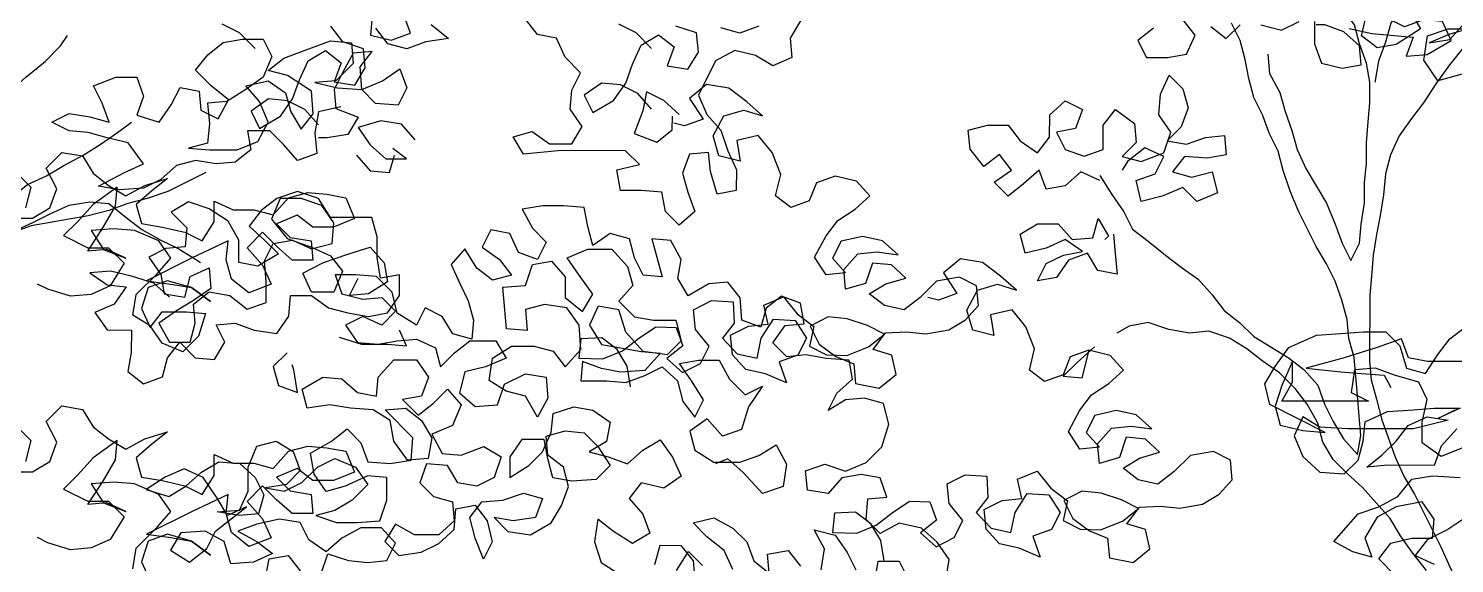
# Model space of a CAD drawing. Header units: inches. Extents: x 350994 to 353538, y 1581369 to 1583842.
# Drawn here: x 351496.306 to 351497.648, y 1583582.733 to 1583583.236 of the extents above; entities that cross this region are included whole.
import ezdxf

# ---------------------------------------------------------------- set-up
doc = ezdxf.new("R2010")
doc.units = ezdxf.units.IN
doc.header["$MEASUREMENT"] = 0
doc.linetypes.add('1', pattern=[0])
doc.layers.add('FOREST', color=96, linetype='Continuous')
doc.layers.add('TREE', color=81, linetype='1')

# ---------------------------------------------------------------- blocks, each defined once
blk = doc.blocks.new('TREE_4')
at = {"color": 94}
for points in [[(186.3, 8772.7), (215.2, 8743.7), (206.5, 8709)], [(174.6, 8691.7), (218, 8691.7), (246.9, 8709), (258.5, 8740.8), (241.2, 8775.5), (267.3, 8801.5), (301.9, 8795.7), (319.3, 8766.8), (345.3, 8746.5), (374.2, 8729.1), (406, 8746.4), (443.6, 8758), (417.5, 8737.7), (391.5, 8714.6), (400.1, 8682.8), (434.8, 8677), (472.4, 8668.3), (501.3, 8653.8), (521.6, 8685.6), (521.6, 8720.3), (553.4, 8705.8), (588.1, 8705.8), (619.9, 8697.1), (645.9, 8726), (677.8, 8734.6), (709.6, 8731.7), (741.4, 8725.9), (755.8, 8691.2), (721.1, 8676.8), (686.4, 8676.8), (660.4, 8697), (625.7, 8682.6), (648.8, 8659.5), (683.5, 8653.7), (686.3, 8621.9), (651.6, 8621.9), (625.6, 8645), (602.5, 8668.2), (576.5, 8642.2), (602.5, 8613.3), (616.9, 8581.4), (579.3, 8567), (550.4, 8590.2), (541.8, 8622), (544.7, 8653.8), (483.9, 8624.9), (408.7, 8587.4), (449.2, 8581.6), (483.9, 8575.8), (515.7, 8552.6), (483.9, 8575.8), (443.4, 8587.4), (411.6, 8575.8), (400, 8541.2), (414.4, 8509.3), (434.7, 8535.3), (475.2, 8535.3), (507, 8532.4), (495.4, 8494.8), (469.3, 8468.8), (434.7, 8483.3), (414.4, 8512.2), (385.6, 8529.6), (391.4, 8564.3), (426.1, 8599), (449.2, 8625), (429, 8653.9), (388.6, 8671.3), (353.9, 8674.2), (316.3, 8671.3), (336.5, 8639.5), (374.1, 8625), (342.3, 8639.5), (310.5, 8636.7), (336.5, 8677.1), (356.8, 8711.8), (359.7, 8743.6), (319.2, 8714.7), (293.2, 8685.8), (270, 8662.7), (310.5, 8642.4), (345.2, 8642.4), (371.2, 8616.4), (348, 8578.8), (316.2, 8564.4), (281.5, 8561.5), (243.9, 8573.1), (226.6, 8581.8)], [(186.3, 8349.5), (215.2, 8320.5), (206.5, 8285.8)], [(174.6, 8268.5), (218, 8268.5), (246.9, 8285.8), (258.5, 8317.6), (241.2, 8352.3), (267.3, 8378.3), (301.9, 8372.5), (319.3, 8343.6), (345.3, 8323.3), (374.2, 8305.9), (406, 8323.2), (443.6, 8334.8), (417.5, 8314.6), (391.5, 8291.5), (400.1, 8259.6), (434.8, 8253.8), (472.4, 8245.1), (501.3, 8230.6), (521.6, 8262.4), (521.6, 8297.1), (553.4, 8282.6), (588.1, 8282.6), (619.9, 8273.9), (645.9, 8302.8), (677.8, 8311.4), (709.6, 8308.5), (741.4, 8302.7), (755.8, 8268), (721.1, 8253.6), (686.4, 8253.6), (660.4, 8273.9), (625.7, 8259.4), (648.8, 8236.3), (683.5, 8230.5), (686.3, 8198.7), (651.6, 8198.7), (625.6, 8221.8), (602.5, 8245), (576.5, 8219), (602.5, 8190.1), (616.9, 8158.2), (579.3, 8143.8), (550.4, 8167), (541.8, 8198.8), (544.7, 8230.6), (483.9, 8201.7), (408.7, 8164.2), (449.2, 8158.4), (483.9, 8152.6), (515.7, 8129.4), (483.9, 8152.6), (443.4, 8164.2), (411.6, 8152.6), (400, 8118), (414.4, 8086.1)], [(385.6, 8106.4), (391.4, 8141.1), (426.1, 8175.8), (449.2, 8201.8), (429, 8230.7), (388.6, 8248.1), (353.9, 8251), (316.3, 8248.1), (336.5, 8216.3), (374.1, 8201.8), (342.3, 8216.3), (310.5, 8213.5), (336.5, 8253.9), (356.8, 8288.6), (359.7, 8320.4), (319.2, 8291.5), (293.2, 8262.6), (270, 8239.5), (310.5, 8219.2), (345.2, 8219.2), (371.2, 8193.2), (348, 8155.6), (316.2, 8141.2), (281.5, 8138.3), (243.9, 8149.9), (226.6, 8158.6)], [(1293.8, 8103.3), (1314.1, 8135.1), (1337.2, 8111.9)], [(-1729.5, 7412.6), (-1744, 7372.1), (-1787.4, 7377.9), (-1845.2, 7389.6), (-1877, 7386.7), (-1853.9, 7357.8), (-1885.7, 7328.9), (-1920.4, 7317.3), (-1960.9, 7305.8), (-1984, 7340.5), (-1978.2, 7381), (-1943.5, 7392.5), (-1908.8, 7392.5), (-1940.6, 7383.9), (-1975.3, 7369.4), (-1940.6, 7375.2), (-1917.5, 7401.2)], [(-2010, 7427.3), (-1989.8, 7392.6), (-2030.3, 7366.6), (-2062.1, 7360.8), (-2088.1, 7381.1), (-2079.4, 7418.7)], [(647.8, 6884.7), (668, 6910.7), (679.6, 6942.5), (697, 6971.4), (717.3, 7000.2), (734.7, 7029.1), (778.1, 7115.8), (801.3, 7150.5), (818.6, 7179.4), (850.5, 7196.7), (882.3, 7211.2), (911.2, 7225.6), (940.1, 7242.9), (966.2, 7266), (989.3, 7289.1), (1015.4, 7312.2), (1047.2, 7338.2), (1073.2, 7364.2), (1084.8, 7381.6)], [(1541.5, 7262.6), (1503.9, 7254), (1498.1, 7219.3), (1501, 7184.6), (1469.2, 7173), (1446.1, 7199.1), (1423, 7222.2), (1385.4, 7222.3), (1391.1, 7190.5), (1365.1, 7170.2), (1333.3, 7167.4), (1298.6, 7173.2), (1266.8, 7164.5), (1240.7, 7141.4), (1211.8, 7127), (1171.3, 7124.2), (1136.6, 7130), (1180, 7153.1), (1211.8, 7167.5), (1185.9, 7202.2), (1151.2, 7210.9), (1119.4, 7219.6), (1087.6, 7222.5), (1058.7, 7237), (1087.6, 7251.4), (1122.3, 7245.6), (1154.1, 7236.9), (1142.5, 7268.7), (1128.1, 7297.7), (1165.7, 7312.1), (1200.4, 7312.1), (1211.9, 7280.2), (1200.4, 7248.5), (1237.9, 7236.9), (1258.2, 7265.8), (1272.7, 7294.6), (1304.5, 7288.8), (1307.3, 7257), (1336.2, 7242.5), (1353.6, 7274.3), (1324.7, 7297.5), (1298.7, 7323.5), (1319, 7349.5), (1345, 7369.8), (1376.8, 7375.5), (1411.5, 7375.5), (1426, 7346.6), (1411.5, 7311.9), (1382.5, 7291.7), (1350.7, 7271.4), (1318.9, 7268.6), (1321.8, 7233.9), (1318.9, 7202.1), (1287, 7193.4), (1321.7, 7190.5), (1368, 7190.5), (1402.7, 7204.9), (1420.1, 7236.7), (1405.7, 7271.4), (1382.6, 7297.4), (1420.1, 7306.1), (1449, 7285.8), (1457.7, 7254), (1475, 7225.1), (1495.3, 7251.1), (1492.4, 7288.7), (1452, 7314.7), (1420.2, 7323.4), (1446.2, 7343.6), (1492.5, 7360.9), (1524.3, 7372.5), (1559, 7369.6), (1561.8, 7334.9), (1532.9, 7306), (1498.2, 7303.1), (1535.8, 7294.4), (1576.3, 7291.5), (1611, 7305.9), (1639.9, 7326.1), (1651.4, 7294.3), (1637, 7265.4), (1599.4, 7268.3), (1576.3, 7291.5), (1573.4, 7329.1), (1593.7, 7355.1), (1561.9, 7352.2), (1544.5, 7320.4), (1530, 7291.5), (1532.9, 7259.7), (1570.4, 7245.2), (1553.1, 7216.3), (1518.4, 7210.6), (1503.9, 7210.6)], [(1315.9, 7152.9), (1252.3, 7121.2), (1217.6, 7109.7), (1185.8, 7101), (1153.9, 7089.5), (1119.2, 7080.8), (1023.8, 7063.6), (992, 7052), (960.2, 7046.3), (966, 7081), (989.2, 7109.9), (1018.1, 7133), (1049.9, 7147.4), (1078.8, 7164.7), (1110.7, 7182), (1139.6, 7199.4), (1168.5, 7219.6), (1191.7, 7236.9)], [(1665.8, 7207.6), (1642.7, 7233.6), (1608, 7239.4), (1570.4, 7227.9), (1590.6, 7198.9), (1616.6, 7175.8), (1651.3, 7175.8), (1628.2, 7193.1)], [(1567.5, 7181.6), (1590.6, 7155.6), (1622.4, 7152.7), (1631.1, 7181.6)], [(994.9, 7054.9), (1026.7, 7069.4), (1055.6, 7083.8), (1087.5, 7098.2), (1122.2, 7104), (1154, 7101), (1182.9, 7077.9), (1208.9, 7057.6), (1240.6, 7040.2), (1269.5, 7025.8), (1298.4, 7008.4), (1307.1, 7002.6)], [(1255, 6944.8), (1229, 6968), (1191.4, 6979.6), (1156.7, 6988.3), (1122, 6985.4), (1150.9, 6965.2), (1182.7, 6962.2), (1162.5, 6933.3), (1130.7, 6918.9), (1150.9, 6890), (1191.4, 6889.9), (1191.3, 6852.4), (1185.5, 6820.6), (1211.5, 6800.3), (1243.3, 6811.8), (1252, 6843.6), (1272.3, 6869.6), (1298.3, 6843.6), (1330.1, 6840.7), (1347.5, 6869.6), (1333, 6898.5), (1364.8, 6901.3), (1396.6, 6889.8), (1434.2, 6883.9), (1454.5, 6912.8), (1457.4, 6947.5), (1492.1, 6947.5), (1521, 6927.2), (1552.8, 6918.5), (1587.5, 6912.7), (1619.3, 6918.5), (1639.6, 6947.4), (1639.6, 6982.1), (1607.8, 6976.3), (1602, 7011), (1602.1, 7045.7), (1593.4, 7077.5), (1524, 7077.6), (1503.8, 7109.4), (1469.1, 7121), (1434.4, 7109.5), (1408.4, 7089.2), (1388.1, 7063.2), (1414.1, 7040.1), (1437.2, 7016.9), (1402.5, 6996.7), (1370.7, 7002.5), (1370.8, 7040.1), (1353.4, 7071.9), (1321.6, 7092.2), (1287, 7103.8), (1258, 7086.5), (1284, 7060.4), (1281.1, 7028.6), (1249.3, 7025.8), (1220.4, 7011.4), (1240.6, 6982.4), (1246.3, 6950.6), (1281, 6944.8), (1289.7, 6979.5), (1321.6, 6993.9), (1324.4, 6959.2), (1295.5, 6939), (1266.6, 6921.7), (1237.6, 6901.5), (1254.9, 6869.6), (1289.6, 6869.6), (1298.3, 6901.4), (1295.5, 6933.2), (1321.5, 6953.4), (1356.2, 6947.6), (1385.1, 6924.5), (1416.9, 6936), (1416.9, 6970.7), (1414.1, 7005.4), (1428.6, 7034.3), (1460.4, 7040), (1492.2, 7025.6), (1526.9, 7034.2), (1529.8, 7068.9), (1509.6, 7097.8), (1474.9, 7109.4), (1440.2, 7109.5), (1425.7, 7074.8), (1451.7, 7042.9), (1492.2, 7028.4), (1524, 7014), (1544.2, 6987.9), (1529.7, 6953.2), (1492.1, 6953.3), (1477.7, 6985.1), (1512.4, 7002.4), (1552.9, 7016.8), (1590.5, 7028.4), (1613.6, 7002.3), (1619.3, 6970.5), (1587.5, 6950.3), (1555.7, 6947.4), (1570.2, 6976.3)], [(1415.6, 6476.1), (1421.4, 6507.9), (1453.2, 6513.7), (1473.4, 6487.6)], [(1508.1, 6481.8), (1519.7, 6516.5), (1554.4, 6504.9), (1586.2, 6502), (1618, 6504.9), (1632.5, 6533.8), (1609.4, 6559.8), (1574.7, 6559.8), (1542.9, 6542.5), (1516.8, 6519.4), (1487.9, 6539.7), (1473.5, 6568.6), (1438.8, 6574.4), (1401.2, 6565.8), (1369.4, 6554.2), (1401.2, 6536.9), (1427.2, 6516.6), (1395.4, 6502.2), (1357.8, 6499.3), (1346.2, 6536.9), (1314.5, 6554.3), (1274, 6551.4), (1256.6, 6522.5), (1288.4, 6502.3), (1317.3, 6525.4), (1331.8, 6554.3), (1383.9, 6594.7), (1352.1, 6580.3), (1334.7, 6609.2), (1311.6, 6643.9), (1279.9, 6658.4), (1248, 6644), (1216.2, 6623.8), (1253.8, 6612.2), (1282.7, 6629.5), (1308.8, 6652.6), (1337.7, 6669.9), (1372.4, 6667), (1398.4, 6643.8), (1412.8, 6614.9), (1404.1, 6583.1), (1372.3, 6580.3), (1334.7, 6586.1), (1372.3, 6588.9), (1386.8, 6620.7), (1386.8, 6661.2), (1401.3, 6695.9), (1433.1, 6704.5), (1462, 6687.2), (1473.6, 6655.3), (1450.4, 6632.2), (1415.7, 6626.5), (1447.5, 6620.7), (1476.4, 6635.1), (1502.5, 6661.1), (1531.4, 6675.5), (1566.1, 6661), (1586.3, 6632.1), (1560.3, 6606.1), (1531.3, 6588.8), (1499.5, 6580.1), (1534.2, 6568.6), (1568.9, 6568.5), (1606.5, 6571.4), (1618.1, 6606.1), (1618.1, 6643.6), (1586.3, 6646.6), (1548.7, 6629.3), (1516.9, 6620.6), (1496.7, 6649.5), (1490.9, 6684.2), (1525.7, 6704.4), (1551.7, 6724.7), (1574.8, 6701.5), (1586.3, 6669.7), (1623.9, 6666.8), (1658.6, 6672.5), (1661.6, 6710.1), (1615.3, 6756.4), (1650, 6759.3), (1676, 6739), (1693.4, 6710.1), (1687.5, 6675.4), (1652.8, 6672.5), (1629.7, 6704.4), (1624, 6739.1), (1595.1, 6756.4), (1557.5, 6759.4), (1522.8, 6765.2), (1485.2, 6759.4), (1476.6, 6791.2), (1511.3, 6811.4), (1543.1, 6808.5), (1569.1, 6785.4), (1600.9, 6779.6), (1603.8, 6811.4), (1629.9, 6840.2), (1667.5, 6840.2), (1687.7, 6811.3), (1676.1, 6779.5), (1644.3, 6773.7), (1670.3, 6747.7), (1696.3, 6767.9), (1719.5, 6791), (1742.6, 6765), (1728.1, 6730.3), (1693.4, 6715.9), (1710.7, 6684), (1742.5, 6681.1), (1780.1, 6695.5), (1809, 6678.2), (1797.4, 6643.5), (1768.5, 6629.1), (1736.7, 6634.9), (1719.3, 6663.8), (1684.6, 6666.7), (1673.1, 6634.9), (1696.2, 6611.8), (1728, 6603.1), (1730.8, 6571.3), (1704.8, 6548.2), (1664.3, 6548.2), (1632.5, 6565.6), (1615.1, 6536.7), (1638.2, 6513.5), (1675.8, 6519.3), (1704.8, 6533.7), (1730.8, 6556.8), (1733.7, 6591.5), (1765.5, 6597.3), (1785.8, 6571.2), (1794.4, 6536.5), (1779.9, 6507.6), (1765.5, 6542.3), (1756.8, 6577), (1777.1, 6603), (1811.8, 6605.9), (1846.5, 6617.4), (1878.3, 6608.7), (1866.7, 6576.9), (1829.1, 6571.2), (1797.3, 6577), (1820.4, 6553.8), (1858, 6548), (1892.7, 6568.2), (1910.1, 6597.1), (1921.7, 6628.9), (1913.1, 6660.7), (1887.1, 6681), (1884.2, 6712.8), (1916, 6721.4), (1947.8, 6718.5), (1970.9, 6695.4), (1991.1, 6663.5), (1968, 6640.4), (1927.5, 6637.6), (1895.7, 6643.4), (1887, 6675.2), (1881.3, 6707), (1843.7, 6707), (1823.4, 6678.2), (1823.4, 6643.5), (1855.2, 6663.7), (1878.4, 6686.8), (1892.9, 6718.6), (1895.8, 6750.4), (1930.5, 6761.9), (1962.3, 6756.1), (1991.2, 6735.8), (1985.4, 6704), (1956.4, 6686.7), (1988.2, 6678), (2020, 6666.4), (2046.1, 6689.5), (2075, 6706.8), (2095.2, 6677.9), (2109.7, 6646.1), (2080.7, 6625.9), (2043.1, 6634.6), (2022.9, 6608.6), (2046, 6582.5), (2057.5, 6550.7), (2028.6, 6533.4), (1996.8, 6553.7), (1970.8, 6573.9), (1965, 6536.4), (1976.5, 6501.6), (2008.3, 6481.4)], [(2066.1, 6498.7), (2074.8, 6530.5), (2109.5, 6530.4), (2129.8, 6504.4), (2132.6, 6472.6)], [(2196.2, 6489.9), (2181.8, 6521.7), (2152.9, 6544.9), (2129.8, 6568), (2164.5, 6576.6), (2196.3, 6559.3), (2219.4, 6536.1), (2231, 6504.3), (2257, 6484), (2254.1, 6515.8), (2288.8, 6521.6), (2309, 6495.6)], [(2343.7, 6489.7), (2349.5, 6524.4), (2332.2, 6556.3), (2366.9, 6547.5), (2387.1, 6518.6), (2401.5, 6489.7)], [(2433.3, 6469.4), (2439.1, 6504.1), (2473.8, 6504.1), (2488.3, 6475.2)], [(2551.9, 6472.2), (2557.7, 6506.9), (2537.5, 6535.8), (2511.5, 6559), (2473.9, 6567.7), (2442.1, 6550.4), (2419, 6573.5), (2421.9, 6608.2), (2453.7, 6611.1), (2442.1, 6642.9), (2410.3, 6648.7), (2378.5, 6643), (2355.4, 6617), (2320.7, 6622.8), (2317.8, 6654.6), (2349.6, 6666.1), (2384.3, 6654.5), (2419, 6668.9), (2445.1, 6694.9), (2456.7, 6732.5), (2448, 6767.2), (2416.2, 6775.9), (2384.4, 6773.1), (2355.5, 6755.7), (2370, 6784.6), (2396, 6807.7), (2390.3, 6839.5), (2352.7, 6842.5), (2318, 6848.3), (2286.2, 6845.4), (2263.1, 6868.6), (2283.4, 6897.5), (2315.2, 6900.3), (2309.4, 6935), (2277.6, 6946.6), (2251.6, 6926.4), (2242.9, 6894.6), (2211.1, 6906.2), (2208.2, 6943.8), (2188, 6969.8), (2156.2, 6967), (2121.5, 6946.8), (2104.2, 6975.7), (2110, 7007.5), (2092.7, 7039.3), (2060.9, 7042.2), (2078.2, 6978.6), (2046.3, 6981.5), (2031.9, 7010.5), (2023.3, 7042.3), (1991.5, 7051), (1962.5, 7030.8), (1953.9, 7062.6), (1948.1, 7094.4), (1913.5, 7097.3), (1878.8, 7097.3), (1844.1, 7091.6), (1861.4, 7059.8), (1884.5, 7036.6), (1870, 7007.7), (1838.2, 7019.3), (1823.8, 7051.1), (1792, 7056.9), (1777.5, 7028), (1806.4, 7007.8), (1826.6, 6981.7), (1794.8, 6973.1), (1768.8, 6993.4), (1748.6, 7025.2), (1725.4, 6999.2), (1739.9, 6967.4), (1754.3, 6938.4), (1762.9, 6906.6), (1760, 6874.8), (1728.2, 6883.5), (1710.9, 6912.5), (1682, 6926.9), (1667.5, 6898), (1635.7, 6918.3), (1627.1, 6953), (1601.1, 6979.1), (1566.4, 6982), (1531.7, 6982), (1543.2, 6950.2), (1577.9, 6941.5), (1609.7, 6944.4), (1632.8, 6921.2), (1609.7, 6898.1), (1577.9, 6912.6), (1549, 6898.1), (1569.2, 6869.2), (1603.9, 6866.3), (1635.7, 6872), (1667.5, 6874.9), (1699.3, 6860.4), (1707.9, 6828.6), (1731.1, 6851.7), (1757.1, 6871.9), (1800.5, 6871.9), (1817.8, 6843), (1783.1, 6828.5), (1748.4, 6819.9), (1739.7, 6785.2), (1765.7, 6762.1), (1803.3, 6764.9), (1814.9, 6799.6), (1849.6, 6816.9), (1884.3, 6811.1), (1887.1, 6776.4), (1869.8, 6744.6), (1849.6, 6779.3), (1817.8, 6788), (1788.9, 6805.4), (1794.7, 6843), (1826.5, 6863.2), (1864.1, 6863.2), (1895.9, 6854.5), (1916.1, 6828.4), (1942.1, 6857.3), (1939.3, 6897.8), (1919.1, 6926.7), (1881.5, 6932.5), (1849.7, 6923.9), (1852.5, 6889.2), (1817.9, 6892.1), (1815, 6929.7), (1812.1, 6961.5), (1849.7, 6964.4), (1861.3, 6999.1), (1893.1, 7004.8), (1916.2, 6978.8), (1916.2, 6944.1), (1945.1, 6920.9), (1962.5, 6949.8), (1939.4, 6981.6), (1919.2, 7010.6), (1953.9, 7025), (1994.3, 7025), (2020.3, 6996), (2029, 6964.2), (2005.8, 6938.2), (2031.8, 6912.2), (2063.6, 6906.3), (2101.2, 6906.3), (2109.9, 6871.6), (2086.7, 6848.5), (2046.2, 6854.3), (2017.3, 6886.2), (2005.8, 6923.7), (1971.1, 6929.6), (1956.6, 6897.8), (1976.9, 6865.9), (2008.7, 6860.1), (2043.3, 6854.3), (2075.1, 6851.4), (2049.1, 6822.5), (2008.6, 6819.7), (1976.8, 6825.5), (1945, 6837.1), (1942.1, 6805.3), (1985.5, 6805.2), (2017.3, 6802.3), (2049.1, 6813.8), (2078, 6828.3), (2104, 6805.1), (2112.7, 6770.4), (2132.9, 6744.4), (2147.4, 6773.3), (2127.1, 6805.1), (2106.9, 6834), (2138.7, 6839.8), (2173.4, 6839.7), (2190.8, 6807.9), (2216.8, 6781.9), (2245.7, 6796.3), (2222.5, 6761.6), (2210.9, 6724.1), (2179.1, 6712.5), (2153.1, 6741.5), (2124.2, 6721.2), (2132.8, 6689.4), (2164.6, 6669.2), (2208, 6669.1), (2239.8, 6680.7), (2268.7, 6698), (2286, 6666.2), (2280.2, 6628.6), (2245.5, 6617.1), (2213.7, 6651.8), (2187.7, 6674.9), (2167.5, 6666.3)], [(-1909.2, 6580.1), (-1943.9, 6557), (-1978.6, 6539.7), (-1998.9, 6513.7), (-1967.1, 6499.2)], [(-2033.6, 6481.9), (-2059.6, 6508), (-2039.3, 6534), (-2004.6, 6542.6), (-1969.9, 6542.6), (-1967, 6574.4), (-1987.2, 6603.3), (-2030.6, 6594.7), (-2062.4, 6577.4), (-2082.7, 6542.7), (-2071.1, 6510.9), (-2102.9, 6519.6), (-2134.7, 6537), (-2094.2, 6583.2), (-2059.5, 6594.7), (-2027.7, 6612), (-2004.5, 6640.9), (-1969.8, 6646.7), (-1923.6, 6643.8)], [(-1929.3, 6724.7), (-1955.3, 6695.8), (-1966.9, 6664), (-2045, 6664.1), (-2079.7, 6661.2), (-2053.6, 6681.5), (-2030.5, 6704.6), (-2010.2, 6730.6), (-1978.4, 6745), (-1943.7, 6739.2), (-2001.6, 6724.8), (-2111.4, 6724.9), (-2157.7, 6727.8), (-2186.6, 6745.2), (-2201.1, 6713.4), (-2186.6, 6678.7), (-2157.8, 6652.6), (-2117.3, 6649.7), (-2094.1, 6672.8), (-2085.4, 6704.6), (-2082.5, 6736.4), (-2044.9, 6753.7), (-2001.5, 6756.6), (-1966.8, 6759.4), (-1923.5, 6759.4), (-1961.1, 6742.1), (-1932.1, 6756.5)], [(-1920.6, 6692.9), (-1955.3, 6678.5), (-1987.1, 6701.6), (-1987.1, 6736.3), (-1978.4, 6773.9), (-1992.8, 6802.8), (-2033.3, 6814.4), (-2065.1, 6826), (-2099.8, 6823.2), (-2105.6, 6785.6), (-2076.7, 6771.1), (-2221.3, 6771.2), (-2203.9, 6803), (-2203.8, 6837.7), (-2221.2, 6797.3), (-2232.8, 6762.6), (-2224.2, 6730.8), (-2186.6, 6722.1), (-2149, 6719.1), (-2241.5, 6765.5), (-2250.1, 6800.2), (-2232.8, 6829.1), (-2209.6, 6860.9), (-2163.3, 6881.1), (-2122.9, 6883.9), (-2085.3, 6886.8), (-2047.7, 6886.7), (-2024.6, 6863.6), (-2013, 6826), (-1981.2, 6817.3), (-1961, 6849.1), (-1940.7, 6875.1), (-1914.7, 6895.3)], [(-1903.2, 6837.4), (-1978.3, 6837.5), (-2010.1, 6843.3), (-2021.7, 6875.1), (-2062.2, 6860.7), (-2117.1, 6843.4), (-2180.7, 6826.1), (-2122.9, 6820.3), (-2088.2, 6817.4), (-2050.6, 6814.5), (-2039.1, 6794.2)], [(1538.3, 6878.1), (1575.9, 6866.5), (1619.2, 6866.4), (1651, 6863.5), (1639.5, 6889.5)], [(1451.5, 6852.1), (1428.4, 6829), (1437, 6797.2), (1468.8, 6785.6), (1463.1, 6823.2), (1460.2, 6831.9)], [(-2320, 5744.7), (-2346, 5770.7), (-2374.9, 5785.2)], [(-1657.6, 5744.7), (-1683.6, 5770.7), (-1712.5, 5785.2)], [(-1657.7, 5643.5), (-1680.8, 5669.6), (-1709.7, 5684), (-1741.5, 5687), (-1770.5, 5666.7), (-1756, 5637.8), (-1721.3, 5658), (-1701, 5686.9), (-1689.5, 5718.7), (-1675, 5750.5), (-1646, 5767.8), (-1620, 5747.6), (-1631.6, 5715.8), (-1596.9, 5710), (-1579.6, 5738.8), (-1582.4, 5770.7), (-1617.1, 5782.3)], [(-1478.3, 5782.1), (-1510.1, 5770.6), (-1541.9, 5779.3)], [(-2214.1, 5617.1), (-2237.2, 5643.1), (-2266.1, 5657.6), (-2297.9, 5660.5), (-2326.8, 5640.3), (-2312.4, 5611.4), (-2277.7, 5631.6), (-2257.4, 5660.5), (-2245.8, 5692.3), (-2231.3, 5724.1), (-2202.4, 5741.4), (-2176.4, 5721.1), (-2188, 5689.3), (-2153.3, 5683.5), (-2135.9, 5712.4), (-2138.8, 5744.2), (-2173.5, 5755.8), (-2193.7, 5781.8)], [(-2124.3, 5799.1), (-2127.2, 5767.3), (-2092.5, 5758.6), (-2060.7, 5770.2), (-2072.2, 5802)], [(-2026, 5784.6), (-1997.1, 5761.4), (-2034.7, 5755.7), (-2066.5, 5744.1), (-2098.3, 5752.8), (-2118.5, 5778.9)], [(-819.1, 5778.6), (-845.2, 5758.4), (-830.7, 5729.5), (-796, 5729.5), (-764.2, 5735.2), (-749.7, 5767), (-770, 5793)], [(-723.7, 5781.4), (-697.7, 5761.2), (-674.5, 5784.3)], [(-639.9, 5784.3), (-605.2, 5775.5), (-576.2, 5790)], [(-1408.9, 5790.7), (-1426.3, 5761.8), (-1423.4, 5730), (-1455.3, 5715.6), (-1484.2, 5733), (-1518.8, 5741.7), (-1550.7, 5724.4), (-1579.6, 5666.6), (-1565.2, 5634.7), (-1542.1, 5608.7), (-1530.6, 5574), (-1516.1, 5542.2), (-1516.2, 5507.5), (-1548, 5501.7), (-1559.5, 5539.3), (-1562.4, 5571.1), (-1594.2, 5568.3), (-1605.8, 5536.5), (-1597.1, 5504.7), (-1585.6, 5472.9), (-1611.6, 5449.7), (-1634.7, 5472.9), (-1640.5, 5504.7), (-1675.2, 5507.6), (-1709.9, 5507.7), (-1715.6, 5542.4), (-1678, 5551), (-1701.2, 5574.2), (-1808.1, 5574.3), (-1871.7, 5568.5), (-1889.1, 5597.5), (-1857.3, 5606.1), (-1828.4, 5585.8), (-1790.8, 5585.8), (-1773.4, 5614.7), (-1793.6, 5643.6), (-1790.7, 5675.4), (-1776.2, 5704.3), (-1802.2, 5730.4), (-1816.6, 5762.2), (-1848.4, 5768), (-1868.6, 5794)], [(-492.4, 5778.3), (-454.8, 5769.6), (-385.4, 5763.8), (-397, 5732), (-362.3, 5734.8), (-321.8, 5757.9), (-336.3, 5789.8), (-368.1, 5792.7), (-399.9, 5781.1), (-428.8, 5795.6), (-457.7, 5813), (-486.6, 5798.6), (-495.3, 5792.8)], [(-405.6, 5815.8), (-423, 5786.9), (-431.7, 5755.1), (-443.3, 5723.4), (-449.1, 5691.6), (-449.1, 5688.7)], [(-909, 5533), (-888.8, 5501.1), (-868.6, 5472.2), (-854.1, 5443.3), (-828.1, 5423), (-799.2, 5399.9), (-773.2, 5379.6), (-744.3, 5359.3), (-721.2, 5333.3), (-701, 5307.2), (-675, 5287), (-651.9, 5263.8), (-594.1, 5229.1), (-568.1, 5208.8), (-545, 5182.8), (-533.5, 5151), (-519, 5122), (-501.7, 5093.1), (-478.6, 5067.1), (-472.8, 5098.9), (-475.6, 5130.7), (-478.5, 5165.4), (-484.2, 5229), (-492.9, 5260.8), (-495.7, 5292.6), (-504.4, 5324.4), (-515.9, 5356.2), (-530.3, 5385.2), (-547.7, 5414.1), (-576.5, 5471.9), (-591, 5506.6), (-602.5, 5541.3), (-611.1, 5573.2), (-625.6, 5602.1), (-637.1, 5633.9), (-651.5, 5662.8), (-660.2, 5694.6), (-665.9, 5726.4), (-674.6, 5758.3), (-689, 5787.2)], [(-628.3, 5735.1), (-625.5, 5703.3), (-608.2, 5671.5), (-599.5, 5639.6), (-588, 5607.8), (-579.3, 5576), (-564.9, 5544.2), (-530.3, 5486.3), (-515.8, 5451.6), (-504.3, 5419.8), (-489.9, 5390.9), (-475.4, 5419.8), (-472.5, 5451.6), (-466.6, 5486.3), (-466.6, 5521), (-463.7, 5552.8), (-463.7, 5587.5), (-460.7, 5622.2), (-457.8, 5654), (-457.8, 5688.7), (-463.5, 5720.5), (-475.1, 5752.3), (-483.7, 5784.1), (-489.5, 5792.8)], [(-550.2, 5790), (-550.3, 5752.4), (-538.7, 5720.5), (-504, 5711.8), (-472.2, 5717.6), (-475.1, 5749.4), (-501.1, 5772.6), (-532.9, 5784.2), (-547.3, 5784.2)], [(-301.6, 5746.4), (-324.8, 5717.5), (-347.9, 5685.7), (-368.2, 5653.9), (-388.5, 5627.9), (-408.7, 5599), (-423.2, 5567.2), (-431.9, 5535.4), (-434.8, 5500.7), (-440.6, 5466), (-446.5, 5434.2), (-452.3, 5399.5), (-455.2, 5364.8), (-458.1, 5333), (-458.2, 5223.2), (-455.4, 5191.4), (-446.7, 5159.6), (-438.1, 5124.8), (-415, 5061.2), (-400.6, 5029.4), (-383.2, 5000.5), (-340, 4913.7), (-311.1, 4850.1)], [(-909, 5524.3), (-940.8, 5538.8), (-966.8, 5515.7), (-998.6, 5509.9), (-1010.2, 5541.7), (-1036.2, 5518.6), (-1062.2, 5498.4), (-1085.4, 5521.5), (-1056.4, 5541.8), (-1076.6, 5567.8), (-1102.7, 5547.6), (-1125.8, 5576.5), (-1128.6, 5608.3), (-1096.8, 5617), (-1062.1, 5616.9), (-1041.9, 5590.9), (-1013, 5570.6), (-992.8, 5596.6), (-992.7, 5634.2), (-966.7, 5657.3), (-937.8, 5642.8), (-949.4, 5611.1), (-981.2, 5605.3), (-966.8, 5576.4), (-935, 5564.8), (-903.2, 5576.3), (-903.1, 5616.8), (-882.9, 5642.8), (-851.1, 5619.6), (-848.2, 5587.8), (-871.4, 5564.7), (-839.6, 5556), (-802, 5570.4), (-790.4, 5605.1), (-810.6, 5634.1), (-807.7, 5668.8), (-793.2, 5700.5), (-770.1, 5677.4), (-761.4, 5645.6), (-773, 5613.8), (-796.2, 5590.7), (-764.4, 5584.9), (-732.5, 5596.4), (-700.7, 5599.3), (-697.9, 5567.5), (-729.7, 5561.7), (-767.3, 5564.6), (-787.5, 5538.6), (-755.7, 5529.9), (-721, 5538.6), (-712.4, 5503.9), (-747.1, 5489.4), (-770.2, 5512.6), (-804.9, 5498.2), (-839.6, 5489.5), (-848.3, 5524.2), (-816.4, 5535.8), (-802, 5564.7), (-833.8, 5579.1), (-862.7, 5556), (-871.4, 5541.6)], [(-1693, 5180.2), (-1698.6, 5214.5), (-1715.4, 5242.2), (-1740.7, 5261.6), (-1775.9, 5260), (-1779.2, 5227.8), (-1739, 5226.4), (-1706.5, 5240), (-1679.7, 5260.7), (-1650.5, 5279.9), (-1616.8, 5279.1), (-1605.6, 5248.1), (-1632.4, 5227.4), (-1606.1, 5204), (-1576, 5219.1), (-1561.5, 5247.6), (-1584.6, 5275.9), (-1587.8, 5308.7), (-1557.7, 5323.9), (-1521.6, 5321.6), (-1519.9, 5286.3), (-1539.3, 5261), (-1514.6, 5235.1), (-1481.6, 5227.9), (-1474.4, 5260.9), (-1454.3, 5292.7), (-1418.1, 5290.4), (-1399, 5261.2), (-1413.5, 5232.8), (-1444.5, 5221.6), (-1432.4, 5186.6), (-1467.3, 5201.8), (-1500.4, 5209), (-1522.6, 5233.3), (-1525.8, 5266.1), (-1495.7, 5281.3), (-1462.9, 5284.5), (-1470.1, 5316.4), (-1437.6, 5330), (-1414.4, 5301.7), (-1386.6, 5280.7), (-1393.8, 5247.7), (-1365.4, 5233.1), (-1331.7, 5232.4), (-1295.1, 5246.9), (-1268.4, 5267.6), (-1296.8, 5282.1), (-1330.8, 5293.3), (-1362.9, 5296.6), (-1393, 5281.4), (-1377.9, 5251.3), (-1350.1, 5230.3), (-1320.1, 5218.2), (-1316.9, 5185.4), (-1277.4, 5177.5), (-1249.1, 5200.7), (-1256.3, 5232.6), (-1287.8, 5242.3), (-1266.8, 5270), (-1231.6, 5271.7), (-1199.4, 5268.5), (-1161.1, 5275), (-1133.4, 5291.8), (-1111.5, 5315.6), (-1114.7, 5348.4), (-1143.2, 5362.9), (-1181.5, 5356.4), (-1208.9, 5329.2), (-1235.7, 5308.5), (-1268.8, 5315.7), (-1294.1, 5335.2), (-1266.4, 5351.9), (-1233, 5361.5), (-1256.8, 5383.4), (-1288.9, 5386.6), (-1300.1, 5352.6), (-1333.6, 5343), (-1336.8, 5375.8), (-1313.4, 5402.1), (-1280.6, 5405.3), (-1246, 5400.5), (-1272.2, 5423.9), (-1305.3, 5431.1), (-1341.2, 5423), (-1355.7, 5394.6), (-1333.5, 5370.3), (-1366.3, 5367.1), (-1385.4, 5396.3), (-1366.3, 5432), (-1346.8, 5457.4), (-1317.6, 5476.6), (-1293.3, 5498.8), (-1315.6, 5523.1), (-1351.1, 5531.9), (-1382.1, 5520.7), (-1394.2, 5490.7), (-1425.2, 5479.5), (-1450.5, 5499), (-1441.8, 5534.5), (-1456.3, 5571), (-1479.5, 5599.3), (-1515.4, 5591.2), (-1509.7, 5556.9), (-1545.2, 5565.6), (-1554.9, 5599.1), (-1537.2, 5632.4), (-1503.8, 5642), (-1472.2, 5632.4), (-1498.5, 5655.8), (-1528.7, 5678.3), (-1565.8, 5684.6), (-1594.1, 5661.5), (-1571.6, 5626.7), (-1602.6, 5615.6), (-1620.3, 5619.9)], [(-1611.5, 5634.8), (-1637.5, 5657.9), (-1666.4, 5672.4), (-1672.2, 5640.6), (-1686.7, 5603.1), (-1649.1, 5588.6), (-1623.1, 5608.8), (-1623, 5631.9)], [(-885.9, 5434.6), (-883.1, 5402.8), (-880.2, 5368.1), (-912, 5373.9), (-929.3, 5402.9), (-961.1, 5391.3), (-981.4, 5362.4), (-1013.2, 5356.7), (-998.7, 5385.6), (-969.8, 5400), (-938, 5405.8), (-966.9, 5426), (-998.7, 5411.6), (-1033.4, 5403), (-1042.1, 5434.8), (-1013.1, 5452.1), (-978.4, 5452.1), (-955.3, 5426), (-920.6, 5428.9), (-911.9, 5460.7), (-894.6, 5431.7), (-900.4, 5426)], [(-1269.1, 4889.2), (-1274.7, 4923.6), (-1291.5, 4951.3), (-1316.8, 4970.7), (-1352.1, 4969), (-1355.3, 4936.9), (-1315.1, 4935.4), (-1282.6, 4949.1), (-1255.8, 4969.8), (-1226.6, 4988.9), (-1192.9, 4988.2), (-1181.7, 4957.2), (-1208.5, 4936.4), (-1182.2, 4913), (-1152.1, 4928.2), (-1137.6, 4956.6), (-1160.7, 4984.9), (-1163.9, 5017.8), (-1133.8, 5032.9), (-1097.7, 5030.6), (-1096, 4995.4), (-1115.4, 4970), (-1090.7, 4944.1), (-1057.7, 4936.9), (-1050.5, 4970), (-1030.4, 5001.8), (-994.2, 4999.5), (-975.1, 4970.2), (-989.6, 4941.8), (-1020.6, 4930.6), (-1008.5, 4895.6), (-1043.4, 4910.8), (-1076.5, 4918), (-1098.7, 4942.3), (-1101.9, 4975.2), (-1071.8, 4990.3), (-1039, 4993.5), (-1046.2, 5025.5), (-1013.7, 5039.1), (-990.5, 5010.8), (-962.7, 4989.8), (-969.9, 4956.7), (-941.5, 4942.2), (-907.8, 4941.4), (-871.3, 4955.9), (-844.5, 4976.7), (-872.9, 4991.2), (-906.9, 5002.4), (-939, 5005.6), (-969.2, 4990.4), (-954, 4960.3), (-926.2, 4939.4), (-896.2, 4927.3), (-893, 4894.4), (-853.5, 4886.6), (-825.2, 4909.7), (-832.4, 4941.7), (-863.9, 4951.3), (-842.9, 4979.1), (-807.7, 4980.8), (-775.5, 4977.5), (-737.2, 4984.1), (-709.5, 5000.8), (-687.6, 5024.6), (-690.9, 5057.4), (-719.3, 5072), (-757.6, 5065.4), (-785, 5038.3), (-811.8, 5017.6), (-844.9, 5024.8), (-870.2, 5044.2), (-842.5, 5060.9), (-809.1, 5070.6), (-832.9, 5092.4), (-865.1, 5095.7), (-876.3, 5061.7), (-909.7, 5052.1), (-912.9, 5084.9), (-889.5, 5111.1), (-856.7, 5114.3), (-822.1, 5109.6), (-848.3, 5133), (-881.4, 5140.2), (-917.3, 5132.1), (-931.8, 5103.7), (-909.6, 5079.3), (-942.4, 5076.1), (-961.5, 5105.3), (-942.4, 5141.1), (-922.9, 5166.4), (-893.7, 5185.6), (-869.4, 5207.9), (-891.7, 5232.2), (-927.2, 5240.9), (-958.2, 5229.8), (-970.3, 5199.8), (-1001.3, 5188.6), (-1026.6, 5208), (-1017.9, 5243.5), (-1032.4, 5280.1), (-1055.6, 5308.4), (-1091.5, 5300.3), (-1085.8, 5265.9), (-1121.3, 5274.7), (-1131, 5308.1), (-1113.3, 5341.5), (-1079.9, 5351.1), (-1048.4, 5341.4), (-1074.6, 5364.9), (-1104.8, 5387.4), (-1141.9, 5393.7), (-1170.2, 5370.5), (-1147.7, 5335.8), (-1178.7, 5324.6), (-1196.4, 5329)], [(-363.1, 4873.2), (-386.2, 4902.2), (-406.4, 4931.1), (-423.8, 4960), (-470, 5012.1), (-496, 5035.3), (-519.1, 5058.4), (-536.4, 5087.4), (-545, 5119.2), (-562.4, 5151), (-582.6, 5177), (-608.6, 5203.1), (-637.5, 5223.3), (-663.5, 5243.6), (-692.4, 5261), (-727.1, 5272.6), (-758.9, 5269.7), (-793.6, 5275.5), (-828.2, 5287.1), (-860.1, 5281.4), (-880.3, 5269.8)], [(-917.9, 5246.7), (-946.8, 5220.7), (-970, 5197.6), (-938.2, 5194.7), (-926.6, 5240.9)]]:
    blk.add_lwpolyline(points, dxfattribs=at)

msp = doc.modelspace()

# ---------------------------------------------------------------- hatches: boundary and pattern name
at = {"layer": 'FOREST', "lineweight": 5}
h = msp.add_hatch(dxfattribs=at)
h.set_pattern_fill('ANSI31', color=96, scale=50, style=0)
h.paths.add_polyline_path([(351604.9274, 1583347.98), (351663.0036, 1583522.9504), (351611.8779, 1583545.3594), (351490.2916, 1583598.0852), (351436.5696, 1583404.4646), (351529.745, 1583373.1705)])
h.paths.add_polyline_path([(351517.5086, 1583480.1397), (351575.3657, 1583480.1397), (351575.3657, 1583465.1397), (351517.5086, 1583465.1397)], flags=24)

# ---------------------------------------------------------------- block references
at = {"layer": 'TREE', "lineweight": 5, "xscale": 0.0005632341344607994, "yscale": 0.0005632341490127146, "zscale": 0.0005632341444477617}
for p in [(351497.8263, 1583579.9817), (351495.7321, 1583579.072), (351498.7368, 1583579.072), (351496.1873, 1583578.1623)]:
    msp.add_blockref('TREE_4', p, dxfattribs=at)

doc.saveas('drawing.dxf')
